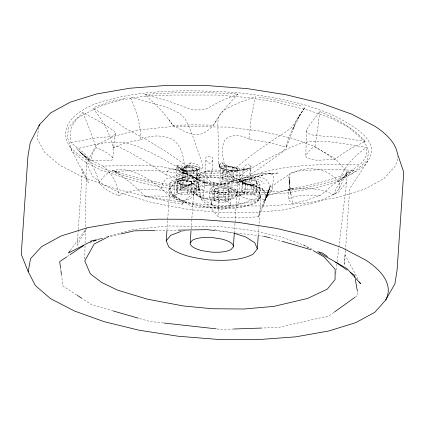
<?xml version="1.0" encoding="UTF-8"?>
<svg xmlns="http://www.w3.org/2000/svg" width="425" height="425" viewBox="0 0 425 425"><rect width="100%" height="100%" fill="white"/><g stroke="black" fill="none" stroke-linecap="round" stroke-linejoin="round"><path stroke-width="0.32" stroke-dasharray="2.12 1.59" d="M218.817 162.982L219.55 167.243L222.158 168.911L219.518 167.386L218.817 162.982L217.871 125.773L218.062 118.607L220.559 112.97C230.722 104.832 243.525 101.256 255.494 96.613L251.058 118.256L249.14 139.246L268.653 142.487L285.797 147.039L286.96 145.817L294.652 125.386L292.703 129.822L300.156 114.553L298.153 118.363L305.044 107.158C296.491 119.308 289.914 132.754 285.797 147.039M337.168 261.8L346.609 182.139L346.704 171.434L335.15 158.552L313.671 146.11L291.502 138.125L261.752 131.336L228.586 127.107L172.901 126.427L137.121 130.162L113.257 136.505L96.337 145.175L86.509 162.791L85.351 227.125M289.186 181.565C290.785 188.583 285.005 198.964 292.32 203.718L307.355 199.973L320.45 195.516L332.775 184.896L353.961 170.276C336.297 169.522 318.585 169.336 300.948 170.701C296.937 171.387 292.336 171.509 289.048 174.17L289.26 183.669L289.101 178.532M84.777 258.963L85.016 245.698M85.064 243.047L85.303 229.782M305.83 155.162L306.483 130.007L309.065 125.694L319.823 111.525C336.451 118.984 353.047 127.638 365.357 141.403L354.769 146.577A126.496 105.235 85.1 0 0 334.555 159.773C325.205 158.838 314.256 162.653 306.08 156.974L305.83 155.162C308.407 152.182 310.776 147.905 314.787 146.811L325.842 153.154L334.56 159.784M211.703 204.276L211.831 202.321L213.244 200.632C218.716 197.949 226.769 198.857 230.313 204.197L230.398 206.083L229.075 207.692C223.603 210.237 215.119 209.849 211.703 204.276L212.67 187.728L214.152 185.996C219.736 183.292 227.832 184.28 231.476 189.662L230.398 206.083M112.853 157.845L113.661 147.252L115.435 133.062L113.767 130.879L107.647 126.602L99.365 121.534L82.838 112.598L76.16 119.738L71.496 127.096L70.221 134.789L70.943 142.731L83.571 152.628L90.977 160.884L109.661 160.692L112.03 159.928L112.853 157.845C108.471 153.25 102.287 149.595 96.146 147.799C93.091 151.374 90.886 156.129 90.977 160.884M166.961 230.292L169.777 188.971L174.223 183.494C187.776 176.922 203.177 177.22 217.876 177.905C231.954 179.839 246.877 181.921 258.379 190.984L260.87 197.078L258.905 225.935M174.038 197.667L174.818 183.186L175.238 181.544C180.349 177.576 188.02 176.55 194.028 178.952L195.096 180.285L193.455 196.424C188.562 200.584 181.018 201.609 175.127 199.097L174.038 197.667L174.436 196.063C179.424 192.148 186.936 191.165 192.817 193.518L193.858 194.857M176.221 180.2L177.034 165.58L177.538 165.134C188.62 164.688 182.458 179.238 183.143 185.109L176.364 180.636L176.221 180.2L176.704 179.775C179.881 178.872 182.883 182.134 183.143 185.109M176.439 190.958L177.082 181.555C181.417 179.191 186.708 179.913 191.128 181.698L191.946 183.839L191.303 193.242L187.6 194.544L181.709 194.416L177.087 192.929L176.439 190.958L180.147 189.656L186.033 189.784L190.655 191.271L191.303 193.242M177.087 192.929L177.73 183.526L177.082 181.555L180.79 180.253L186.676 180.381L191.298 181.868L190.655 191.271M179.191 184.025L179.972 169.554L180.545 168.683C186.591 166.531 194.172 165.341 200.122 168.146L198.905 182.623L198.374 183.425C192.419 185.491 185.082 186.501 179.191 184.025L179.759 183.175C185.677 181.066 193.062 179.94 198.905 182.623M180.147 189.656L180.79 180.253M182.054 177.9L182.692 168.497C187.027 166.133 192.318 166.855 196.738 168.64L197.556 170.781L196.913 180.184L193.21 181.486L187.319 181.358L182.697 179.871L182.054 177.9L185.757 176.598L191.648 176.726L196.265 178.208L196.913 180.184M181.709 194.416L182.421 184.763L188.153 184.886L191.946 183.839L188.238 185.141L182.352 185.013L177.73 183.526L177.294 181.395M182.697 179.871L183.34 170.468L182.692 168.497L186.4 167.195L192.286 167.322L196.908 168.805L196.265 178.208M185.757 176.598L186.4 167.195M186.033 189.784L186.628 180.253M187.319 181.358L188.031 171.705L193.763 171.827L197.556 170.781L193.853 172.083L187.962 171.955L183.34 170.468L182.904 168.337M187.6 194.544L188.238 185.141M191.648 176.726L192.243 167.195M193.21 181.486L193.853 172.083M191.138 229.144L193.731 191.107L195.84 188.509A20.931 6.885 3.9 0 1 216.532 185.858L224.703 187.138A22.838 7.512 3.9 0 1 236.916 194.947L234.324 232.99M196.265 193.837L201.264 196.908L202.396 196.855L203.501 195.888L202.385 195.139L198.31 194.783L196.265 193.837L197.067 179.26C199.362 180.588 201.445 183.032 204.361 182.421L202.874 182.415L205.843 183.069L203.001 182.075L205.843 183.069M204.903 173.262L205.806 157.569L206.438 156.767L207.448 156.395L211.363 156.745L212.452 157.537L213.042 158.716L211.692 174.643L210.003 177.167L208.829 177.645C206.8 177.119 205.557 175.132 204.903 173.262L204.993 172.157L205.588 171.403L207.735 170.983L210.274 171.381L211.305 172.125L211.863 173.23M203.501 195.888L204.68 181.433L204.42 180.917C197.301 180.944 191.919 175.865 185.603 173.209C159.582 162.408 130.464 165.824 102.983 166.053C93.914 161.829 84.904 157.069 77.759 149.935M213.759 198.65L214.402 189.247C218.737 186.888 224.028 187.611 228.448 189.396L229.266 191.532L228.623 200.935L224.915 202.236L219.029 202.109L214.407 200.627L213.759 198.65L217.467 197.349L223.353 197.476L227.975 198.964L228.623 200.935M214.407 200.627L215.05 191.223L214.402 189.247L218.11 187.946L223.996 188.073L228.618 189.561L227.975 198.964M217.467 197.349L218.11 187.946M219.932 181.81L220.734 167.312L221.563 166.754C227.657 166.074 234.048 166.967 239.721 169.283L240.136 169.989L238.94 184.445C234.584 186.044 229.67 184.673 225.202 184.078A9.169 1.514 8.1 0 1 219.932 181.81C225.834 179.881 232.778 181.703 238.526 183.754L238.94 184.445M219.029 202.109L219.741 192.456L225.473 192.583L229.266 191.532L225.558 192.833L219.672 192.706L215.05 191.223L214.614 189.093M222.142 177.682L222.992 168.119L223.624 170.042L228.119 171.488L233.851 171.61L237.644 170.563L237.001 179.966L233.298 181.268L227.407 181.14L222.785 179.653L222.142 177.682L225.845 176.38L231.737 176.508L236.353 177.995L237.001 179.966M222.785 179.653L223.428 170.25L222.78 168.279L226.599 166.855L232.332 166.977L236.826 168.422L237.644 170.563L233.936 171.865L228.05 171.737L223.428 170.25L223.624 170.042M223.353 197.476L223.948 187.951M225.845 176.38L226.488 166.977L232.374 167.105L236.996 168.592L236.353 177.995M224.915 202.236L225.558 192.833M227.407 181.14L228.119 171.488M231.737 176.508L232.332 166.977M233.298 181.268L233.936 171.865M237.107 196.228L238.303 195.229L243.69 194.565L244.513 193.837L243.254 193.784L237.984 196.775L237.32 196.685L237.883 181.794L238.239 181.247C241.915 179.78 246.117 180.264 249.799 178.5M239.27 193.306L240.013 178.739L241.182 177.804C247.515 176.89 254.809 178.436 259.622 182.803L259.978 184.28L258.788 198.719L257.492 199.713C253.013 200.807 248.413 199.33 244.232 197.758A9.169 3.134 15 0 1 239.27 193.306L240.46 192.376C246.643 191.478 253.757 193.019 258.448 197.285L258.788 198.719M241.708 190.549L242.351 181.146C246.686 178.782 251.977 179.509 256.397 181.294L257.215 183.43L256.572 192.833L252.87 194.135L246.978 194.007L242.356 192.52L241.708 190.549L245.416 189.247L251.303 189.375L255.924 190.862L256.572 192.833M242.393 183.956C243.759 179.122 239.902 160.028 251.085 165.718L249.773 180.853L245.193 184.312L242.739 184.843L242.393 183.956C242.245 180.264 247.212 177.613 249.905 180.312M242.356 192.52L242.999 183.117L242.351 181.146L246.059 179.844L251.945 179.972L256.567 181.459L255.924 190.862M244.513 193.837L245.687 179.26L245.31 179.068L242.861 179.897L238.808 182.346L236.89 182.267L237.846 182.298L225.919 184.062L208.08 183.982L204.266 182.522M245.416 189.247L246.059 179.844M246.978 194.007L247.69 184.354L253.422 184.477L257.215 183.43L253.507 184.732L247.621 184.604L242.999 183.117L242.563 180.992M251.303 189.375L251.898 179.844M252.87 194.135L253.507 184.732M258.278 235.121L258.857 226.594M78.243 230.111L77.201 245.246L86.982 227.71M78.285 229.452L82.45 168.922L88.373 182.591L69.27 145.855C55 121.502 86.509 105.177 105.937 100.465C147.773 88.937 191.797 89.935 234.733 92.438C270.008 96.162 305.968 101.942 338.098 117.688C352.261 125.662 381.687 140.707 367.901 161.022L349.722 188.806L345.514 249.996M345.472 250.654L344.473 265.131L344.569 254.134L358.636 280.187M144.968 196.313L172.295 202.491L182.134 204.218L182.437 203.586C173.788 194.151 156.432 196.079 144.968 196.313C135.373 186.453 124.637 176.906 112.402 170.622L118.421 172.603L114.569 171.36C134.194 170.669 154.158 169.208 173.591 172.699C184.328 174.404 192.068 183.021 200.143 189.561L202.667 189.826L194.985 188.891L200.143 189.561L193.694 193.529A125.917 68.377 65.8 0 0 182.118 204.191M198.231 165.16L195.33 163.683L191.101 162.78L186.984 165.904L184.471 170.175L181.119 174.032L172.391 176.577L166.834 175.318L167.179 171.679L169.687 169.023L176.529 169.161L182.24 169.819M258.251 216.803L260.897 208.595L263.925 201.19L268.148 194.374L264.52 200.308L268.998 191.473L265.837 197.869L269.987 187.871L267.32 194.746L270.815 184.748L262.985 206.534L258.251 216.803L238.866 217.929L221.223 217.249L218.45 216.984L209.78 206.773L201.439 199.766L196.18 174.723L196.27 173.809L181.549 173.044L186.192 173.602L180.476 172.104L188.875 175.063L186.936 174.356L198.523 179.69L192.105 176.508L199.596 180.758L194.979 178.048L199.729 180.455L197.242 179.451M335.766 273.652L337.094 262.459M319.823 111.525L318.394 122.708M339.108 188.711L339.506 185.449L338.89 181.879L333.774 176.731L327.542 172.449L318.75 169.458L308.81 168.465L299.142 170.181L289.159 174.542L278.29 181.502L269.859 188.344L267.203 192.344L266.916 194.655L265.604 196.408L266.624 196.547C287.215 187.977 313.267 184.37 333.795 194.788C341.482 188.976 342.056 178.208 348.293 171.153C342.741 178.553 336.584 185.667 333.795 194.788M263.925 201.19L267.718 195.394L272.191 190.363L273.679 176.768L272.685 174.377C255.643 171.047 239.79 180.646 223.449 183.494M38.893 127.378L37.002 137.971L44.29 151.948L59.388 165.028L83.412 177.363L113.193 188.052A180.397 59.325 3.9 0 0 228.22 205.87L267.596 205.976L305.012 203.23L338.008 197.37L364.926 189.045L383.929 178.622L395.043 166.281A180.051 59.213 3.9 0 0 397.587 156.549M190.713 184.195C184.083 186.798 176.922 190.039 173.894 196.966C168.603 196.78 165.389 191.728 161.5 188.833L162.398 183.797L165.761 178.968L173.315 177.299L179.477 176.821M219.518 167.386L219.22 164.013L219.55 167.243M251.085 165.718L250.144 167.041L246.064 169.963L243.509 170.499L243.148 169.586M195.096 180.285L194.708 181.857C189.72 186.177 181.974 187.234 175.934 184.657L174.818 183.186M212.091 186.92L211.384 189.492L211.384 192.1L216.968 197.487M219.821 165.065L220.426 163.567L221.781 162.642L224.347 165.739L226.143 169.989C232.209 175.589 241.613 177.161 249.443 174.946L250.506 171.302L250.07 168.656L245.262 168.852L240.938 169.554M201.439 199.766L201.349 198.682C207.166 200.871 211.517 206.364 218.195 206.63C224.703 207.368 231.28 206.869 237.57 205.015L239.132 200.122L239.78 194.719L236.608 190.767L233.532 188.323M213.042 183.791L213.318 183.037L216.32 183.329L226.95 182.973L227.487 183.727M262.985 206.534L264.509 202.374L264.095 199.479C255.037 196.366 246.149 202.789 237.57 205.015M265.051 200.834L268.414 191.808L267.32 194.746M210.598 188.429C207.411 193.917 210.72 199.697 212.272 205.132M197.774 174.032L196.249 177.9C206.481 185.645 221.553 185.693 233.304 181.592L234.828 177.724C225.08 168.534 209.238 167.87 197.774 174.032C209.525 169.936 224.597 169.979 234.828 177.724M338.89 181.879C343.458 167.264 354.11 156.012 366.446 147.448L336.728 142.582L323.292 141.164L311.19 141.196L300.73 143.363L290.243 147.502L264.738 160.4L240.173 175.206L238.85 176.975M115.435 133.062L114.527 135.368L111.584 136.414L92.719 138.369L70.943 142.731M286.96 145.817L285.988 147.964L283.023 151.544L259.022 168.858L249.443 174.946M212.856 160.22L211.076 162.865L209.854 163.359C207.713 162.817 206.407 160.714 205.711 158.748M245.687 179.26L244.805 180.009M204.68 181.433L203.527 182.426M168.635 119.372L173.102 125.63C180.662 129.014 187.871 134.9 196.541 134.348C203.469 135.214 208.755 129.742 213.43 125.449L217.154 119.154M173.894 196.966C166.138 188.488 153.808 189.284 143.337 189.545C134.709 189.688 126.459 192.201 118.671 195.755C111.44 192.833 104.013 189.3 99.168 182.962C113.826 156.66 144.872 175.031 161.5 188.833M200.122 168.146L199.569 168.953C193.476 171.052 186.001 172.056 179.972 169.554M231.667 197.423L234.016 194.145L234.366 191.994L232.571 189.396L230.1 186.835M70.327 250.378L86.142 228.73M304.204 108.492L298.084 117.226L295.051 122.634L291.013 127.957L284.564 132.754L275.968 138.136L253.911 153.298L236.964 166.839L232.103 169.915L228.661 170.292C234.117 170.367 240.38 171.843 245.262 168.852L242.983 170.165M169.182 184.131L171.668 180.88L174.898 179.339L185.146 177.273M219.9 167.142L221.818 165.665L224.581 165.458L235.434 167.163L243.732 169.532L250.07 168.656L242.68 169.532L243.732 169.532M182.405 204.032L184.896 200.866M260.87 197.078L256.429 202.56C242.872 209.127 227.471 208.834 212.776 208.149C198.698 206.215 183.775 204.127 172.268 195.07L169.777 188.971M231.598 191.601L230.26 193.248C224.671 195.861 215.932 195.489 212.484 189.747M236.916 194.947L234.812 197.545A20.937 6.885 3.9 0 1 214.115 200.196L205.944 198.916A22.833 7.507 3.9 0 1 193.736 191.107M346.609 182.139L338.566 192.052L318.097 201.748L283.034 209.982L252.073 212.728L218.939 212.452L189.024 209.578L151.613 202.502L120.408 193.035L104.035 185.114L92.273 176.093L86.509 162.791M360.671 163.8C364.682 159.805 367.529 154.429 366.663 148.633M367.901 161.022C362.312 169.161 353.207 173.294 344.335 176.88C328.169 183.271 311.116 186.841 294.026 189.715C269.609 192.918 244.869 193.37 220.299 192.058C181.098 189.837 141.95 182.538 104.959 169.272C91.906 163.434 78.827 156.798 69.27 145.855M229.149 103.721L237.835 94.084C206.895 92.039 175.828 91.997 144.909 94.504L154.918 104.056A126.151 121.954 62.8 0 1 172.927 125.428M201.365 169.001L203.086 167.317L202.13 163.057L192.461 135.256L188.737 125.906L185.072 118.756L179.377 113.156L169.57 108.46L157.282 104.407L130.178 97.182C136.462 110.548 140.702 124.86 140.787 139.735L124.87 143.135L113.039 147.82C110.102 132.908 102.452 119.579 92.661 108.115L110.394 118.076L126.039 128.701L144.755 138.731L166.233 151.608L188.392 167.062L193.582 170.09L196.446 170.436C189.252 171.169 181.905 171.02 174.824 169.835C182.649 166.233 191.887 164.045 200.218 167.232M342.529 178.277L350.195 171.349L359.561 164.895C330.167 164.013 300.374 164.124 271.479 170.143C260.079 171.966 249.613 177.023 238.425 179.632L237.942 179.265C244.917 184.769 254.001 186.347 262.39 188.466L265.179 192.525L266.624 196.547M259.978 184.28L258.634 185.295C252.673 186.57 246.558 184.222 241.405 181.347L241.958 181.645L240.284 180.083L240.013 178.739M288.618 198.762C298.201 194.076 310.048 195.017 320.45 195.516M333.992 312.37L329.173 315.828L278.306 327.478L262.422 328.02M355.385 296.99L358.057 295.072L357.499 291.879M191.101 162.78L185.072 166.85L190.528 165.612M67.32 256.519L69.493 255.064M113.039 147.82L115.095 146.657L118.038 146.583C135.235 154.503 151.013 165.006 166.834 175.318M106.994 237.447L110.484 235.657L133.45 229.553L167.886 225.957L221.478 226.615L253.396 230.685L282.03 237.219L303.36 244.901L313.246 249.794M227.896 183.892C230.159 182.989 232.518 181.018 232.454 178.383C227.986 175.488 223.364 172.709 217.69 172.938C211.735 174.51 205.328 171.381 199.835 175.095L198.178 178.16L205.652 183.063M192.711 183.483L193.147 183.265L189.624 184.88M239.052 170.473L239.376 170.398C233.187 170.924 226.769 170.212 220.968 167.939C226.929 170.165 233.915 171.642 240.136 169.989M353.961 170.276C332.855 180.205 310.038 185.656 287.119 189.444L293.723 188.445L289.175 189.162L289.361 180.2L288.931 176.688L290.897 194.523L290.402 192.212L290.61 193.088A126.066 25.165 -69.8 0 1 292.315 203.729M237.835 94.084L220.92 101.001L206.518 108.742L201.949 109.884L194.852 109.916L189.449 108.816L169.007 101.235L144.909 94.504M190.48 175.854L191.478 175.429L193.784 177.183M94.632 107.201L109.289 101.835L127.24 97.697M197.667 169.734L199.952 168.842C193.997 171.169 187.292 171.211 181.045 170.255M202.704 167.466L203.086 167.317M140.787 139.735C150.817 134.895 162.594 134.656 172.693 139.512C182.245 146.312 184.498 159.163 184.471 170.175M176.386 188.854L186.527 185.975M192.637 170.398L193.582 170.09M100.555 238.882L104.279 237.671M106.76 236.868L110.484 235.657M250.288 178.357L263.665 174.723L249.417 178.601L262.087 175.185L271.894 173.214L269.886 173.501L278.614 173.007L261.858 173.883M100.358 238.829L103.551 238.074M106.744 237.32L120.158 234.159M181.863 187.568C187.866 186.697 193.688 183.887 198.156 179.812L185.603 173.209M181.39 231.28L182.665 231.115M183.303 231.035L187.138 230.541M272.191 190.363L245.836 191.431L218.386 190.607L205.875 180.726L196.18 174.723M233.957 328.998L221.377 329.428L216.782 328.918M155.444 230.504L177.342 230.148M183.951 170.77L187.388 172.571L176.598 165.787L184.36 170.765M251.52 176.497L257.561 176.922L265.099 178.521L268.818 183.313L269.859 188.344M163.572 322.989L149.775 321.454L138.933 318.346M215.741 230.658L232.804 232.645M236.087 233.028L262.995 236.167M238.808 182.346L238.112 182.261L237.883 181.794M184.891 173.432L186.192 173.602M196.27 173.809C204.653 173.602 208.627 182.814 216.389 183.526M365.357 141.403L338.342 137.259L314.845 135.495L310.324 134.481L306.845 132.202L306.483 130.007M200.143 189.561C171.217 185.566 142.524 179.86 114.569 171.36M214.343 229.718L232.815 232.82M259.016 97.102L281.515 101.06L302.09 106.266M246.123 177.002C252.461 178.197 259.707 178.511 264.276 183.701M248.784 184.615L252.827 185.651L244.619 183.032M224.581 165.458L229.144 166.653L221.781 162.642M113.411 311.026L91.715 304.805L82.307 298.632M270.688 237.952L281.446 241.092M248.583 183.935L261.168 188.482L265.179 192.525M243.196 182.909L247.69 184.354M183.536 170.255L188.031 171.705M215.247 191.011L219.741 192.456M177.926 183.318L182.421 184.763M178.521 170.563L183.712 172.523M257.757 187.223L261.168 188.482M232.103 169.915L232.82 170.218M249.14 139.246C241.862 134.868 232.427 133.987 225.324 139.273C219.927 148.32 223.231 160.57 226.143 169.989M240.173 175.206L241.06 175.626M192.366 176.657L195.914 178.558M191.478 175.429C174.872 165.925 158.732 155.619 141.026 148.176C120.392 137.025 97.899 143.9 76.617 148.755L89.516 160.762L80.07 151.953L86.201 157.659L81.473 153.308M303.36 244.901L309.103 248.227M178.303 166.871L179.031 167.344M76.771 294.998L62.932 285.919L61.54 275.411M177.878 166.6L177.034 165.58M238.425 179.632L239.211 180.306M102.983 166.053C112.088 173.427 117.868 184.009 118.671 195.755M85.186 156.559L92.012 164.613L96.241 173.565L99.168 182.962M220.734 167.312L221.239 168.05M173.102 125.63L172.964 125.407L175.552 125.242L192.892 124.87L210.556 125.083L213.43 125.449M262.39 188.466L265.604 196.408M289.175 189.162L290.61 193.088M82.838 112.598L87.353 123.755A125.864 31.152 76.3 0 1 96.14 147.799M256.397 181.294L257.024 183.212M236.826 168.422L237.458 170.345M228.448 189.396L229.075 191.314M196.738 168.64L197.37 170.558M191.128 181.698L191.755 183.621M60.669 268.839L60.844 270.151M218.386 190.607L218.45 216.984M318.548 122.368A126.448 17.558 -76.9 0 1 314.936 146.556M213.377 125.274A126.661 100.799 -79.1 0 1 229.192 103.785M260.52 189.098L258.756 200.706L216.92 207.671L192.759 206.954L180.083 199.522L168.592 191.229L170.553 182.792L188.116 175.642L221.074 175.398L248.567 181.571L260.52 189.098M368.735 150.636L367.237 160.432L352.67 173.437L338.353 181.193L318.405 187.329L287.486 192.838L259.919 194.985L230.557 194.788L187.643 191.266L158.955 186.814L132.834 180.498L100.895 170.165L83.762 161.096L72.107 151.279L67.219 136.696L68.887 126.974L77.116 118.001L99.323 106.601L119.17 100.401L143.384 96.209L173.326 95.03L216.383 95.025L246.112 97.378L274.8 101.835L309.421 110.537L331.766 118.474L348.898 127.537L363.768 140.654L368.735 150.636M237.437 190.883L236.013 195.569L202.13 198.528L190.814 190.782L193.104 186.989L202.56 182.957L214.54 182.437L232.289 187.143L237.437 190.883M195.883 187.85L193.779 190.448A22.833 7.507 3.9 0 0 205.987 198.257L214.163 199.538A20.937 6.885 3.9 0 0 234.855 196.892L236.964 194.294A22.838 7.512 3.9 0 0 224.751 186.485L216.58 185.204A20.931 6.885 3.9 0 0 195.883 187.85M260.913 196.424L256.472 201.902C242.914 208.473 227.513 208.176 212.819 207.49C198.741 205.557 183.818 203.474 172.316 194.411L169.819 188.317L174.266 182.84C187.823 176.269 203.224 176.566 217.919 177.252C231.997 179.185 246.92 181.268 258.427 190.331L260.913 196.424M199.091 189.114L197.832 182.028L199.219 189.948L199.091 189.114"/><path stroke-width="0.64" d="M258.235 235.774L257.337 248.891L252.896 254.373C239.339 260.939 223.938 260.647 209.243 259.962C195.165 258.028 180.242 255.94 168.736 246.883L166.244 240.784L166.913 230.945M234.324 232.99L233.383 246.76L231.28 249.358A20.937 6.885 3.9 0 1 210.582 252.009L202.412 250.729A22.833 7.507 3.9 0 1 190.203 242.919L191.006 231.11M39.116 126.129L39.339 124.886L50.644 112.88L70.12 102.223L96.661 93.946L129.657 88.251L166.972 85.398L206.943 85.558L247.276 88.623L286.025 94.748L321.555 103.36L351.613 114.139L375.11 126.384A180.051 59.213 3.9 0 1 397.322 153.239L403.75 172.258L397.067 270.257L394.894 283.873L385.714 299.992L374.818 312.306L355.709 322.665L328.791 330.985L295.779 336.834L258.395 339.602L219.013 339.501L178.362 336.26L139.209 330.246L104.295 321.709L74.513 311.026L50.596 298.674L35.392 285.605L28.204 271.702L21.25 254.267L27.933 156.267L30.276 142.598L39.339 124.886M28.204 271.702L30.542 258.613L41.634 246.633L61.11 235.976L87.635 227.688L120.753 222.073L157.978 219.162L197.949 219.321L238.282 222.387L276.803 228.448L312.226 237.07L342.284 247.855L365.782 260.095A180.046 59.213 3.9 0 1 385.719 299.992M69.939 250.909L68.398 253.018L88.14 242.909L91.864 241.697M190.198 242.919L192.307 240.322A20.931 6.885 3.9 0 1 212.999 237.671L221.17 238.951A22.838 7.512 3.9 0 1 233.383 246.76M166.244 240.784L170.691 235.307L180.795 231.503M334.523 311.987L354.848 297.378M66.773 256.881L59.713 261.614L60.584 268.18M70.035 254.702L83.619 245.602M106.415 237.745L94.201 244.003L84.745 260.955L90.291 273.758L101.607 282.439L117.369 290.062L147.401 299.168L183.398 305.979L212.192 308.747L244.083 309.012L273.875 306.372L307.62 298.446L327.319 289.117L335.065 279.576L335.155 269.275L324.036 256.875L313.124 250.553M93.107 241.294L96.209 240.29M90.142 241.241L96.528 239.732M97.803 239.429L99.721 238.977M120.796 234.01L134.204 230.844L154.78 230.515M233.957 328.998L261.757 328.042M178.006 230.137L207.203 229.659L215.082 230.578M164.231 323.064L216.123 328.844M263.654 236.242L270.056 237.766M113.411 311.026L138.295 318.16M282.078 241.278L311.196 249.783M317.528 251.632L322.591 253.114L327.473 256.493M233.431 233.017L245.799 237.012L254.846 242.797L257.337 248.891M319.063 252.673L347.034 268.627L360.512 283.661L359.577 281.924M77.323 295.364L81.754 298.27M335.607 262.135L346.997 270.029M350.795 272.659L354.593 275.294L354.928 277.206M355.263 279.119L357.388 291.242M60.929 270.81L61.45 274.752"/></g></svg>
